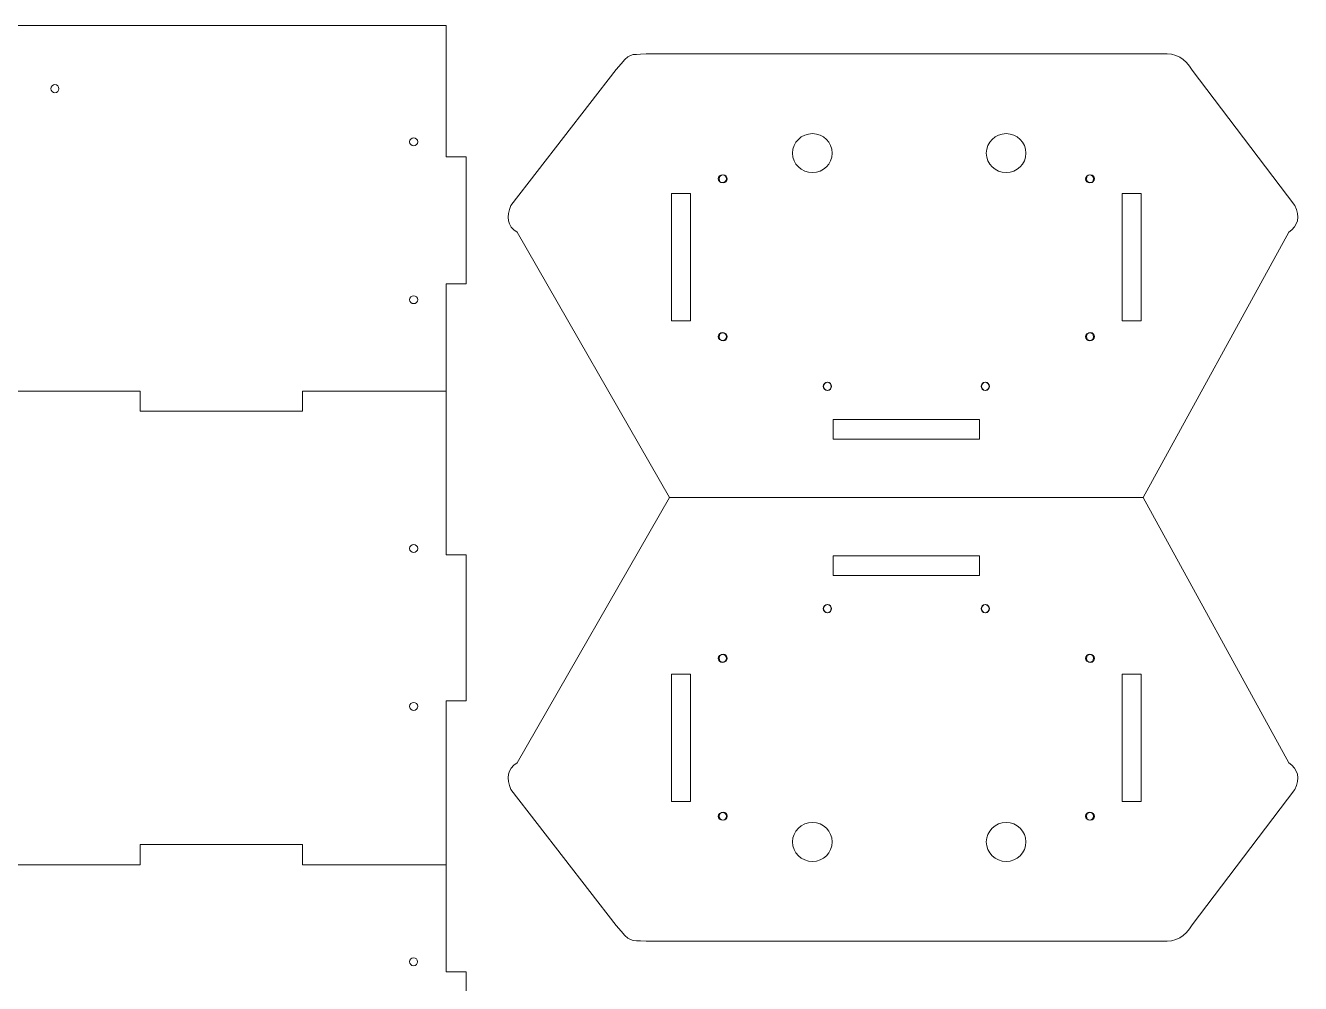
# Model space of a CAD drawing. Header units: millimetres. Extents: x -410 to 959, y -509 to 604.
# Drawn here: x -21.5 to 371.1, y 308.6 to 603.7 of the extents above; entities that cross this region are included whole.
import ezdxf

# ---------------------------------------------------------------- set-up
doc = ezdxf.new("R2010")
doc.units = ezdxf.units.MM
doc.header["$MEASUREMENT"] = 0
doc.layers.add('Layer 1', color=7, linetype='Continuous')

msp = doc.modelspace()

# ---------------------------------------------------------------- linework, layer by layer
at = {"layer": 'Layer 1', "color": 240, "lineweight": 9}
for points in [[(-397.6, 603.666), (-397.6, 603.666), (-397.6, 563.266), (-397.6, 563.266), (-397.6, 563.266), (-397.6, 563.266), (-403.8, 563.266), (-403.8, 563.266), (-403.8, 563.266), (-403.8, 563.266), (-403.8, 524.066), (-403.8, 524.066), (-403.8, 524.066), (-403.8, 524.066), (-397.6, 524.066), (-397.6, 524.066), (-397.6, 524.066), (-397.6, 524.066), (-397.6, 491.066), (-397.6, 491.066), (-397.6, 491.066), (-397.6, 491.066), (-354.2019, 491.066), (-354.2019, 491.066), (-354.2019, 491.066), (-354.2019, 491.066), (-354.2019, 484.866), (-354.2019, 484.866), (-354.2019, 484.866), (-354.2019, 484.866), (-304.2019, 484.866), (-304.2019, 484.866), (-304.2019, 484.866), (-304.2019, 484.866), (-304.2019, 491.066), (-304.2019, 491.066), (-304.2019, 491.066), (-304.2019, 491.066), (-254.2019, 491.066), (-254.2019, 491.066), (-254.2019, 491.066), (-254.2019, 491.066), (-254.2019, 484.866), (-254.2019, 484.866), (-254.2019, 484.866), (-254.2019, 484.866), (-204.2544, 484.866), (-204.2544, 484.866), (-204.2544, 484.866), (-204.2544, 484.866), (-204.2019, 491.066), (-204.2019, 491.066), (-204.2019, 491.066), (-204.2019, 491.066), (-86.2015, 491.066), (-86.2015, 491.066), (-86.2015, 491.066), (-86.2015, 491.066), (-86.254, 484.866), (-86.254, 484.866), (-86.254, 484.866), (-86.254, 484.866), (-36.2015, 484.866), (-36.2015, 484.866), (-36.2015, 484.866), (-36.2015, 484.866), (-36.2015, 491.066), (-36.2015, 491.066), (-36.2015, 491.066), (-36.2015, 491.066), (13.7985, 491.066), (13.7985, 491.066), (13.7985, 491.066), (13.7985, 491.066), (13.7985, 484.866), (13.7985, 484.866), (13.7985, 484.866), (13.7985, 484.866), (63.7985, 484.866), (63.7985, 484.866), (63.7985, 484.866), (63.7985, 484.866), (63.7985, 491.066), (63.7985, 491.066), (63.7985, 491.066), (63.7985, 491.066), (107.9965, 491.066), (107.9965, 491.066), (107.9965, 491.066), (107.9965, 491.066), (107.9965, 524.066), (107.9965, 524.066), (107.9965, 524.066), (107.9965, 524.066), (114.1965, 524.066), (114.1965, 524.066), (114.1965, 524.066), (114.1965, 524.066), (114.1965, 563.266), (114.1965, 563.266), (114.1965, 563.266), (114.1965, 563.266), (107.9965, 563.266), (107.9965, 563.266), (107.9965, 563.266), (107.9965, 563.266), (107.9965, 603.666), (107.9965, 603.666), (107.9965, 603.666), (107.9965, 603.666), (-397.6, 603.666), (-397.6, 603.666)], [(-397.6, 232.5998), (-397.6, 232.5998), (-397.6, 272.9998), (-397.6, 272.9998), (-397.6, 272.9998), (-397.6, 272.9998), (-403.8, 272.9998), (-403.8, 272.9998), (-403.8, 272.9998), (-403.8, 272.9998), (-403.8, 312.1998), (-403.8, 312.1998), (-403.8, 312.1998), (-403.8, 312.1998), (-397.6, 312.1998), (-397.6, 312.1998), (-397.6, 312.1998), (-397.6, 312.1998), (-397.6, 345.1998), (-397.6, 345.1998), (-397.6, 345.1998), (-397.6, 345.1998), (-354.2019, 345.1998), (-354.2019, 345.1998), (-354.2019, 345.1998), (-354.2019, 345.1998), (-354.2019, 351.3998), (-354.2019, 351.3998), (-354.2019, 351.3998), (-354.2019, 351.3998), (-304.2019, 351.3998), (-304.2019, 351.3998), (-304.2019, 351.3998), (-304.2019, 351.3998), (-304.2019, 345.1998), (-304.2019, 345.1998), (-304.2019, 345.1998), (-304.2019, 345.1998), (-254.2019, 345.1998), (-254.2019, 345.1998), (-254.2019, 345.1998), (-254.2019, 345.1998), (-254.2019, 351.3998), (-254.2019, 351.3998), (-254.2019, 351.3998), (-254.2019, 351.3998), (-204.2544, 351.3998), (-204.2544, 351.3998), (-204.2544, 351.3998), (-204.2544, 351.3998), (-204.2019, 345.1998), (-204.2019, 345.1998), (-204.2019, 345.1998), (-204.2019, 345.1998), (-86.2015, 345.1998), (-86.2015, 345.1998), (-86.2015, 345.1998), (-86.2015, 345.1998), (-86.254, 351.3998), (-86.254, 351.3998), (-86.254, 351.3998), (-86.254, 351.3998), (-36.2015, 351.3998), (-36.2015, 351.3998), (-36.2015, 351.3998), (-36.2015, 351.3998), (-36.2015, 345.1998), (-36.2015, 345.1998), (-36.2015, 345.1998), (-36.2015, 345.1998), (13.7985, 345.1998), (13.7985, 345.1998), (13.7985, 345.1998), (13.7985, 345.1998), (13.7985, 351.3998), (13.7985, 351.3998), (13.7985, 351.3998), (13.7985, 351.3998), (63.7985, 351.3998), (63.7985, 351.3998), (63.7985, 351.3998), (63.7985, 351.3998), (63.7985, 345.1998), (63.7985, 345.1998), (63.7985, 345.1998), (63.7985, 345.1998), (107.9965, 345.1998), (107.9965, 345.1998), (107.9965, 345.1998), (107.9965, 345.1998), (107.9965, 312.1998), (107.9965, 312.1998), (107.9965, 312.1998), (107.9965, 312.1998), (114.1965, 312.1998), (114.1965, 312.1998), (114.1965, 312.1998), (114.1965, 312.1998), (114.1965, 272.9998), (114.1965, 272.9998), (114.1965, 272.9998), (114.1965, 272.9998), (107.9965, 272.9998), (107.9965, 272.9998), (107.9965, 272.9998), (107.9965, 272.9998), (107.9965, 232.5998), (107.9965, 232.5998), (107.9965, 232.5998), (107.9965, 232.5998), (-397.6, 232.5998), (-397.6, 232.5998)]]:
    msp.add_open_spline(points, degree=3, knots=[0, 0, 0, 0, 0.03448276, 0.03448276, 0.03448276, 0.03448276, 0.06896552, 0.06896552, 0.06896552, 0.06896552, 0.10344828, 0.10344828, 0.10344828, 0.10344828, 0.13793103, 0.13793103, 0.13793103, 0.13793103, 0.17241379, 0.17241379, 0.17241379, 0.17241379, 0.20689655, 0.20689655, 0.20689655, 0.20689655, 0.24137931, 0.24137931, 0.24137931, 0.24137931, 0.27586207, 0.27586207, 0.27586207, 0.27586207, 0.31034483, 0.31034483, 0.31034483, 0.31034483, 0.34482759, 0.34482759, 0.34482759, 0.34482759, 0.37931034, 0.37931034, 0.37931034, 0.37931034, 0.4137931, 0.4137931, 0.4137931, 0.4137931, 0.44827586, 0.44827586, 0.44827586, 0.44827586, 0.48275862, 0.48275862, 0.48275862, 0.48275862, 0.51724138, 0.51724138, 0.51724138, 0.51724138, 0.55172414, 0.55172414, 0.55172414, 0.55172414, 0.5862069, 0.5862069, 0.5862069, 0.5862069, 0.62068966, 0.62068966, 0.62068966, 0.62068966, 0.65517241, 0.65517241, 0.65517241, 0.65517241, 0.68965517, 0.68965517, 0.68965517, 0.68965517, 0.72413793, 0.72413793, 0.72413793, 0.72413793, 0.75862069, 0.75862069, 0.75862069, 0.75862069, 0.79310345, 0.79310345, 0.79310345, 0.79310345, 0.82758621, 0.82758621, 0.82758621, 0.82758621, 0.86206897, 0.86206897, 0.86206897, 0.86206897, 0.89655172, 0.89655172, 0.89655172, 0.89655172, 0.93103448, 0.93103448, 0.93103448, 0.93103448, 1, 1, 1, 1], dxfattribs=at)
at = {"layer": 'Layer 1', "color": 153, "lineweight": 9}
for points, knots in [([(160.4061, 590.0794), (160.4061, 590.0794), (127.9853, 548.2535), (127.9853, 548.2535), (127.9853, 548.2535), (126.5429, 544.805), (126.721, 541.8968), (129.8738, 539.9799), (129.8738, 539.9799), (129.8738, 539.9799), (176.8324, 458.2898), (176.8324, 458.2898), (176.8324, 458.2898), (176.8324, 458.2898), (217.6322, 458.2898), (217.6322, 458.2898), (217.6322, 458.2898), (217.6322, 458.2898), (217.6322, 458.2898), (217.6322, 458.2898), (217.6322, 458.2898), (217.6322, 458.2898), (281.8985, 458.2898), (281.8985, 458.2898), (281.8985, 458.2898), (281.8985, 458.2898), (281.8985, 458.2898), (281.8985, 458.2898), (281.8985, 458.2898), (281.8985, 458.2898), (322.6986, 458.2898), (322.6986, 458.2898), (322.6986, 458.2898), (322.6986, 458.2898), (367.5273, 539.9799), (367.5273, 539.9799), (367.5273, 539.9799), (370.3917, 541.9928), (371.146, 544.7091), (369.4157, 548.2535), (369.4157, 548.2535), (369.4157, 548.2535), (337.7399, 589.8963), (337.7399, 589.8963), (337.7399, 589.8963), (335.7344, 593.4804), (332.6971, 595.222), (328.5474, 594.9773), (328.5474, 594.9773), (328.5474, 594.9773), (321.9473, 594.9773), (321.9473, 594.9773), (321.9473, 594.9773), (321.9473, 594.9773), (169.5987, 594.9802), (169.5987, 594.9802), (169.5987, 594.9802), (164.4899, 594.4334), (165.0336, 595.7475), (160.4061, 590.0794)], [0, 0, 0, 0, 0.0625, 0.0625, 0.0625, 0.0625, 0.125, 0.125, 0.125, 0.125, 0.1875, 0.1875, 0.1875, 0.1875, 0.25, 0.25, 0.25, 0.25, 0.3125, 0.3125, 0.3125, 0.3125, 0.375, 0.375, 0.375, 0.375, 0.4375, 0.4375, 0.4375, 0.4375, 0.5, 0.5, 0.5, 0.5, 0.5625, 0.5625, 0.5625, 0.5625, 0.625, 0.625, 0.625, 0.625, 0.6875, 0.6875, 0.6875, 0.6875, 0.75, 0.75, 0.75, 0.75, 0.8125, 0.8125, 0.8125, 0.8125, 0.875, 0.875, 0.875, 0.875, 1, 1, 1, 1]), ([(220.8232, 558.3622), (217.4543, 558.3622), (214.7232, 561.0484), (214.7232, 564.3622), (214.7232, 564.3622), (214.7232, 567.676), (217.4543, 570.3622), (220.8232, 570.3622), (220.8232, 570.3622), (224.1921, 570.3622), (226.9232, 567.676), (226.9232, 564.3622), (226.9232, 564.3622), (226.9232, 561.0484), (224.1921, 558.3622), (220.8232, 558.3622)], [0, 0, 0, 0, 0.2, 0.2, 0.2, 0.2, 0.4, 0.4, 0.4, 0.4, 0.6, 0.6, 0.6, 0.6, 1, 1, 1, 1]), ([(280.489, 558.3622), (283.8579, 558.3622), (286.589, 561.0484), (286.589, 564.3622), (286.589, 564.3622), (286.589, 567.676), (283.8579, 570.3622), (280.489, 570.3622), (280.489, 570.3622), (277.1201, 570.3622), (274.389, 567.676), (274.389, 564.3622), (274.389, 564.3622), (274.389, 561.0484), (277.1201, 558.3622), (280.489, 558.3622)], [0, 0, 0, 0, 0.2, 0.2, 0.2, 0.2, 0.4, 0.4, 0.4, 0.4, 0.6, 0.6, 0.6, 0.6, 1, 1, 1, 1]), ([(160.4061, 326.5002), (160.4061, 326.5002), (127.9853, 368.3261), (127.9853, 368.3261), (127.9853, 368.3261), (126.5429, 371.7746), (126.721, 374.6828), (129.8738, 376.5997), (129.8738, 376.5997), (129.8738, 376.5997), (176.8324, 458.2898), (176.8324, 458.2898), (176.8324, 458.2898), (176.8324, 458.2898), (217.6322, 458.2898), (217.6322, 458.2898), (217.6322, 458.2898), (217.6322, 458.2898), (217.6322, 458.2898), (217.6322, 458.2898), (217.6322, 458.2898), (217.6322, 458.2898), (281.8985, 458.2898), (281.8985, 458.2898), (281.8985, 458.2898), (281.8985, 458.2898), (281.8985, 458.2898), (281.8985, 458.2898), (281.8985, 458.2898), (281.8985, 458.2898), (322.6986, 458.2898), (322.6986, 458.2898), (322.6986, 458.2898), (322.6986, 458.2898), (367.5273, 376.5997), (367.5273, 376.5997), (367.5273, 376.5997), (370.3917, 374.5868), (371.146, 371.8705), (369.4157, 368.3261), (369.4157, 368.3261), (369.4157, 368.3261), (337.7399, 326.6833), (337.7399, 326.6833), (337.7399, 326.6833), (335.7344, 323.0992), (332.6971, 321.3576), (328.5474, 321.6023), (328.5474, 321.6023), (328.5474, 321.6023), (321.9473, 321.6023), (321.9473, 321.6023), (321.9473, 321.6023), (321.9473, 321.6023), (169.5987, 321.5994), (169.5987, 321.5994), (169.5987, 321.5994), (164.4899, 322.1462), (165.0336, 320.8321), (160.4061, 326.5002)], [0, 0, 0, 0, 0.0625, 0.0625, 0.0625, 0.0625, 0.125, 0.125, 0.125, 0.125, 0.1875, 0.1875, 0.1875, 0.1875, 0.25, 0.25, 0.25, 0.25, 0.3125, 0.3125, 0.3125, 0.3125, 0.375, 0.375, 0.375, 0.375, 0.4375, 0.4375, 0.4375, 0.4375, 0.5, 0.5, 0.5, 0.5, 0.5625, 0.5625, 0.5625, 0.5625, 0.625, 0.625, 0.625, 0.625, 0.6875, 0.6875, 0.6875, 0.6875, 0.75, 0.75, 0.75, 0.75, 0.8125, 0.8125, 0.8125, 0.8125, 0.875, 0.875, 0.875, 0.875, 1, 1, 1, 1]), ([(220.8232, 358.2174), (217.4543, 358.2174), (214.7232, 355.5312), (214.7232, 352.2174), (214.7232, 352.2174), (214.7232, 348.9036), (217.4543, 346.2174), (220.8232, 346.2174), (220.8232, 346.2174), (224.1921, 346.2174), (226.9232, 348.9036), (226.9232, 352.2174), (226.9232, 352.2174), (226.9232, 355.5312), (224.1921, 358.2174), (220.8232, 358.2174)], [0, 0, 0, 0, 0.2, 0.2, 0.2, 0.2, 0.4, 0.4, 0.4, 0.4, 0.6, 0.6, 0.6, 0.6, 1, 1, 1, 1]), ([(280.489, 358.2174), (283.8579, 358.2174), (286.589, 355.5312), (286.589, 352.2174), (286.589, 352.2174), (286.589, 348.9036), (283.8579, 346.2174), (280.489, 346.2174), (280.489, 346.2174), (277.1201, 346.2174), (274.389, 348.9036), (274.389, 352.2174), (274.389, 352.2174), (274.389, 355.5312), (277.1201, 358.2174), (280.489, 358.2174)], [0, 0, 0, 0, 0.2, 0.2, 0.2, 0.2, 0.4, 0.4, 0.4, 0.4, 0.6, 0.6, 0.6, 0.6, 1, 1, 1, 1])]:
    msp.add_open_spline(points, degree=3, knots=knots, dxfattribs=at)
at = {"layer": 'Layer 1', "color": 250, "lineweight": 20}
for points in [[(-13.7015, 584.2034), (-13.7015, 583.513), (-13.1418, 582.9534), (-12.4515, 582.9534), (-12.4515, 582.9534), (-11.7612, 582.9534), (-11.2015, 583.513), (-11.2015, 584.2034), (-11.2015, 584.2034), (-11.2015, 584.8938), (-11.7612, 585.4534), (-12.4515, 585.4534), (-12.4515, 585.4534), (-13.1418, 585.4534), (-13.7015, 584.8938), (-13.7015, 584.2034)], [(96.7979, 567.8384), (96.7979, 567.1674), (97.3576, 566.6236), (98.0479, 566.6236), (98.0479, 566.6236), (98.7382, 566.6236), (99.2979, 567.1674), (99.2979, 567.8384), (99.2979, 567.8384), (99.2979, 568.5094), (98.7382, 569.0532), (98.0479, 569.0532), (98.0479, 569.0532), (97.3576, 569.0532), (96.7979, 568.5094), (96.7979, 567.8384)], [(194.3271, 556.4763), (194.3271, 557.1473), (193.7674, 557.6911), (193.0771, 557.6911), (193.0771, 557.6911), (192.3868, 557.6911), (191.8271, 557.1473), (191.8271, 556.4763), (191.8271, 556.4763), (191.8271, 555.8054), (192.3868, 555.2615), (193.0771, 555.2615), (193.0771, 555.2615), (193.7674, 555.2615), (194.3271, 555.8054), (194.3271, 556.4763)], [(192.0904, 556.421), (192.0904, 557.092), (192.6501, 557.6358), (193.3404, 557.6358), (193.3404, 557.6358), (194.0307, 557.6358), (194.5904, 557.092), (194.5904, 556.421), (194.5904, 556.421), (194.5904, 555.7501), (194.0307, 555.2062), (193.3404, 555.2062), (193.3404, 555.2062), (192.6501, 555.2062), (192.0904, 555.7501), (192.0904, 556.421)], [(307.4406, 556.421), (307.4406, 557.092), (306.8809, 557.6358), (306.1906, 557.6358), (306.1906, 557.6358), (305.5003, 557.6358), (304.9406, 557.092), (304.9406, 556.421), (304.9406, 556.421), (304.9406, 555.7501), (305.5003, 555.2062), (306.1906, 555.2062), (306.1906, 555.2062), (306.8809, 555.2062), (307.4406, 555.7501), (307.4406, 556.421)], [(305.2039, 556.4763), (305.2039, 557.1473), (305.7636, 557.6911), (306.4539, 557.6911), (306.4539, 557.6911), (307.1442, 557.6911), (307.7039, 557.1473), (307.7039, 556.4763), (307.7039, 556.4763), (307.7039, 555.8054), (307.1442, 555.2615), (306.4539, 555.2615), (306.4539, 555.2615), (305.7636, 555.2615), (305.2039, 555.8054), (305.2039, 556.4763)], [(96.7979, 519.2104), (96.7979, 518.5394), (97.3576, 517.9956), (98.0479, 517.9956), (98.0479, 517.9956), (98.7382, 517.9956), (99.2979, 518.5394), (99.2979, 519.2104), (99.2979, 519.2104), (99.2979, 519.8813), (98.7382, 520.4252), (98.0479, 520.4252), (98.0479, 520.4252), (97.3576, 520.4252), (96.7979, 519.8813), (96.7979, 519.2104)], [(194.3271, 507.8483), (194.3271, 508.5193), (193.7674, 509.0631), (193.0771, 509.0631), (193.0771, 509.0631), (192.3868, 509.0631), (191.8271, 508.5193), (191.8271, 507.8483), (191.8271, 507.8483), (191.8271, 507.1773), (192.3868, 506.6335), (193.0771, 506.6335), (193.0771, 506.6335), (193.7674, 506.6335), (194.3271, 507.1773), (194.3271, 507.8483)], [(192.0904, 507.793), (192.0904, 508.464), (192.6501, 509.0078), (193.3404, 509.0078), (193.3404, 509.0078), (194.0307, 509.0078), (194.5904, 508.464), (194.5904, 507.793), (194.5904, 507.793), (194.5904, 507.122), (194.0307, 506.5782), (193.3404, 506.5782), (193.3404, 506.5782), (192.6501, 506.5782), (192.0904, 507.122), (192.0904, 507.793)], [(307.4406, 507.793), (307.4406, 508.464), (306.8809, 509.0078), (306.1906, 509.0078), (306.1906, 509.0078), (305.5003, 509.0078), (304.9406, 508.464), (304.9406, 507.793), (304.9406, 507.793), (304.9406, 507.122), (305.5003, 506.5782), (306.1906, 506.5782), (306.1906, 506.5782), (306.8809, 506.5782), (307.4406, 507.122), (307.4406, 507.793)], [(305.2039, 507.8483), (305.2039, 508.5193), (305.7636, 509.0631), (306.4539, 509.0631), (306.4539, 509.0631), (307.1442, 509.0631), (307.7039, 508.5193), (307.7039, 507.8483), (307.7039, 507.8483), (307.7039, 507.1773), (307.1442, 506.6335), (306.4539, 506.6335), (306.4539, 506.6335), (305.7636, 506.6335), (305.2039, 507.1773), (305.2039, 507.8483)], [(225.3916, 493.7685), (224.7206, 493.7685), (224.1768, 493.2088), (224.1768, 492.5185), (224.1768, 492.5185), (224.1768, 491.8282), (224.7206, 491.2685), (225.3916, 491.2685), (225.3916, 491.2685), (226.0625, 491.2685), (226.6064, 491.8282), (226.6064, 492.5185), (226.6064, 492.5185), (226.6064, 493.2088), (226.0625, 493.7685), (225.3916, 493.7685)], [(225.5114, 493.7685), (226.1824, 493.7685), (226.7262, 493.2088), (226.7262, 492.5185), (226.7262, 492.5185), (226.7262, 491.8282), (226.1824, 491.2685), (225.5114, 491.2685), (225.5114, 491.2685), (224.8404, 491.2685), (224.2966, 491.8282), (224.2966, 492.5185), (224.2966, 492.5185), (224.2966, 493.2088), (224.8404, 493.7685), (225.5114, 493.7685)], [(274.0196, 493.7685), (273.3486, 493.7685), (272.8048, 493.2088), (272.8048, 492.5185), (272.8048, 492.5185), (272.8048, 491.8282), (273.3486, 491.2685), (274.0196, 491.2685), (274.0196, 491.2685), (274.6906, 491.2685), (275.2344, 491.8282), (275.2344, 492.5185), (275.2344, 492.5185), (275.2344, 493.2088), (274.6906, 493.7685), (274.0196, 493.7685)], [(274.1394, 493.7685), (274.8104, 493.7685), (275.3542, 493.2088), (275.3542, 492.5185), (275.3542, 492.5185), (275.3542, 491.8282), (274.8104, 491.2685), (274.1394, 491.2685), (274.1394, 491.2685), (273.4685, 491.2685), (272.9246, 491.8282), (272.9246, 492.5185), (272.9246, 492.5185), (272.9246, 493.2088), (273.4685, 493.7685), (274.1394, 493.7685)], [(272.2655, 476.2773), (272.2655, 476.2773), (272.2655, 482.2773), (272.2655, 482.2773), (272.2655, 482.2773), (272.2655, 482.2773), (227.2655, 482.2773), (227.2655, 482.2773), (227.2655, 482.2773), (227.2655, 482.2773), (227.2655, 476.2773), (227.2655, 476.2773), (227.2655, 476.2773), (227.2655, 476.2773), (272.2655, 476.2773), (272.2655, 476.2773)], [(227.2655, 476.2773), (227.2655, 476.2773), (227.2655, 482.2773), (227.2655, 482.2773), (227.2655, 482.2773), (227.2655, 482.2773), (272.2655, 482.2773), (272.2655, 482.2773), (272.2655, 482.2773), (272.2655, 482.2773), (272.2655, 476.2773), (272.2655, 476.2773), (272.2655, 476.2773), (272.2655, 476.2773), (227.2655, 476.2773), (227.2655, 476.2773)], [(96.7683, 442.5762), (96.7683, 441.9052), (97.328, 441.3614), (98.0183, 441.3614), (98.0183, 441.3614), (98.7086, 441.3614), (99.2683, 441.9052), (99.2683, 442.5762), (99.2683, 442.5762), (99.2683, 443.2472), (98.7086, 443.791), (98.0183, 443.791), (98.0183, 443.791), (97.328, 443.791), (96.7683, 443.2472), (96.7683, 442.5762)], [(272.2655, 440.3023), (272.2655, 440.3023), (272.2655, 434.3023), (272.2655, 434.3023), (272.2655, 434.3023), (272.2655, 434.3023), (227.2655, 434.3023), (227.2655, 434.3023), (227.2655, 434.3023), (227.2655, 434.3023), (227.2655, 440.3023), (227.2655, 440.3023), (227.2655, 440.3023), (227.2655, 440.3023), (272.2655, 440.3023), (272.2655, 440.3023)], [(227.2655, 440.3023), (227.2655, 440.3023), (227.2655, 434.3023), (227.2655, 434.3023), (227.2655, 434.3023), (227.2655, 434.3023), (272.2655, 434.3023), (272.2655, 434.3023), (272.2655, 434.3023), (272.2655, 434.3023), (272.2655, 440.3023), (272.2655, 440.3023), (272.2655, 440.3023), (272.2655, 440.3023), (227.2655, 440.3023), (227.2655, 440.3023)], [(225.3916, 422.8111), (224.7206, 422.8111), (224.1768, 423.3708), (224.1768, 424.0611), (224.1768, 424.0611), (224.1768, 424.7514), (224.7206, 425.3111), (225.3916, 425.3111), (225.3916, 425.3111), (226.0625, 425.3111), (226.6064, 424.7514), (226.6064, 424.0611), (226.6064, 424.0611), (226.6064, 423.3708), (226.0625, 422.8111), (225.3916, 422.8111)], [(225.5114, 422.8111), (226.1824, 422.8111), (226.7262, 423.3708), (226.7262, 424.0611), (226.7262, 424.0611), (226.7262, 424.7514), (226.1824, 425.3111), (225.5114, 425.3111), (225.5114, 425.3111), (224.8404, 425.3111), (224.2966, 424.7514), (224.2966, 424.0611), (224.2966, 424.0611), (224.2966, 423.3708), (224.8404, 422.8111), (225.5114, 422.8111)], [(274.0196, 422.8111), (273.3486, 422.8111), (272.8048, 423.3708), (272.8048, 424.0611), (272.8048, 424.0611), (272.8048, 424.7514), (273.3486, 425.3111), (274.0196, 425.3111), (274.0196, 425.3111), (274.6906, 425.3111), (275.2344, 424.7514), (275.2344, 424.0611), (275.2344, 424.0611), (275.2344, 423.3708), (274.6906, 422.8111), (274.0196, 422.8111)], [(274.1394, 422.8111), (274.8104, 422.8111), (275.3542, 423.3708), (275.3542, 424.0611), (275.3542, 424.0611), (275.3542, 424.7514), (274.8104, 425.3111), (274.1394, 425.3111), (274.1394, 425.3111), (273.4685, 425.3111), (272.9246, 424.7514), (272.9246, 424.0611), (272.9246, 424.0611), (272.9246, 423.3708), (273.4685, 422.8111), (274.1394, 422.8111)], [(194.3271, 408.7313), (194.3271, 408.0603), (193.7674, 407.5165), (193.0771, 407.5165), (193.0771, 407.5165), (192.3868, 407.5165), (191.8271, 408.0603), (191.8271, 408.7313), (191.8271, 408.7313), (191.8271, 409.4023), (192.3868, 409.9461), (193.0771, 409.9461), (193.0771, 409.9461), (193.7674, 409.9461), (194.3271, 409.4023), (194.3271, 408.7313)], [(192.0904, 408.7866), (192.0904, 408.1156), (192.6501, 407.5718), (193.3404, 407.5718), (193.3404, 407.5718), (194.0307, 407.5718), (194.5904, 408.1156), (194.5904, 408.7866), (194.5904, 408.7866), (194.5904, 409.4576), (194.0307, 410.0014), (193.3404, 410.0014), (193.3404, 410.0014), (192.6501, 410.0014), (192.0904, 409.4576), (192.0904, 408.7866)], [(307.4406, 408.7866), (307.4406, 408.1156), (306.8809, 407.5718), (306.1906, 407.5718), (306.1906, 407.5718), (305.5003, 407.5718), (304.9406, 408.1156), (304.9406, 408.7866), (304.9406, 408.7866), (304.9406, 409.4576), (305.5003, 410.0014), (306.1906, 410.0014), (306.1906, 410.0014), (306.8809, 410.0014), (307.4406, 409.4576), (307.4406, 408.7866)], [(305.2039, 408.7313), (305.2039, 408.0603), (305.7636, 407.5165), (306.4539, 407.5165), (306.4539, 407.5165), (307.1442, 407.5165), (307.7039, 408.0603), (307.7039, 408.7313), (307.7039, 408.7313), (307.7039, 409.4023), (307.1442, 409.9461), (306.4539, 409.9461), (306.4539, 409.9461), (305.7636, 409.9461), (305.2039, 409.4023), (305.2039, 408.7313)], [(96.7683, 393.9482), (96.7683, 393.2772), (97.328, 392.7334), (98.0183, 392.7334), (98.0183, 392.7334), (98.7086, 392.7334), (99.2683, 393.2772), (99.2683, 393.9482), (99.2683, 393.9482), (99.2683, 394.6191), (98.7086, 395.163), (98.0183, 395.163), (98.0183, 395.163), (97.328, 395.163), (96.7683, 394.6191), (96.7683, 393.9482)], [(194.3271, 360.1033), (194.3271, 359.4323), (193.7674, 358.8885), (193.0771, 358.8885), (193.0771, 358.8885), (192.3868, 358.8885), (191.8271, 359.4323), (191.8271, 360.1033), (191.8271, 360.1033), (191.8271, 360.7742), (192.3868, 361.3181), (193.0771, 361.3181), (193.0771, 361.3181), (193.7674, 361.3181), (194.3271, 360.7742), (194.3271, 360.1033)], [(192.0904, 360.1586), (192.0904, 359.4876), (192.6501, 358.9438), (193.3404, 358.9438), (193.3404, 358.9438), (194.0307, 358.9438), (194.5904, 359.4876), (194.5904, 360.1586), (194.5904, 360.1586), (194.5904, 360.8295), (194.0307, 361.3734), (193.3404, 361.3734), (193.3404, 361.3734), (192.6501, 361.3734), (192.0904, 360.8295), (192.0904, 360.1586)], [(307.4406, 360.1586), (307.4406, 359.4876), (306.8809, 358.9438), (306.1906, 358.9438), (306.1906, 358.9438), (305.5003, 358.9438), (304.9406, 359.4876), (304.9406, 360.1586), (304.9406, 360.1586), (304.9406, 360.8295), (305.5003, 361.3734), (306.1906, 361.3734), (306.1906, 361.3734), (306.8809, 361.3734), (307.4406, 360.8295), (307.4406, 360.1586)], [(305.2039, 360.1033), (305.2039, 359.4323), (305.7636, 358.8885), (306.4539, 358.8885), (306.4539, 358.8885), (307.1442, 358.8885), (307.7039, 359.4323), (307.7039, 360.1033), (307.7039, 360.1033), (307.7039, 360.7742), (307.1442, 361.3181), (306.4539, 361.3181), (306.4539, 361.3181), (305.7636, 361.3181), (305.2039, 360.7742), (305.2039, 360.1033)], [(96.7465, 315.3087), (96.7465, 314.6377), (97.3062, 314.0939), (97.9965, 314.0939), (97.9965, 314.0939), (98.6868, 314.0939), (99.2465, 314.6377), (99.2465, 315.3087), (99.2465, 315.3087), (99.2465, 315.9797), (98.6868, 316.5235), (97.9965, 316.5235), (97.9965, 316.5235), (97.3062, 316.5235), (96.7465, 315.9797), (96.7465, 315.3087)]]:
    msp.add_open_spline(points, degree=3, knots=[0, 0, 0, 0, 0.2, 0.2, 0.2, 0.2, 0.4, 0.4, 0.4, 0.4, 0.6, 0.6, 0.6, 0.6, 1, 1, 1, 1], dxfattribs=at)
at = {"layer": 'Layer 1', "color": 153, "lineweight": 20}
for points in [[(177.4695, 512.6751), (177.4695, 512.6751), (183.2695, 512.6751), (183.2695, 512.6751), (183.2695, 512.6751), (183.2695, 512.6751), (183.2695, 551.8751), (183.2695, 551.8751), (183.2695, 551.8751), (183.2695, 551.8751), (177.4695, 551.8751), (177.4695, 551.8751), (177.4695, 551.8751), (177.4695, 551.8751), (177.4695, 512.6751), (177.4695, 512.6751)], [(177.482, 512.6751), (177.482, 512.6751), (183.282, 512.6751), (183.282, 512.6751), (183.282, 512.6751), (183.282, 512.6751), (183.282, 551.8751), (183.282, 551.8751), (183.282, 551.8751), (183.282, 551.8751), (177.482, 551.8751), (177.482, 551.8751), (177.482, 551.8751), (177.482, 551.8751), (177.482, 512.6751), (177.482, 512.6751)], [(322.049, 512.6751), (322.049, 512.6751), (316.249, 512.6751), (316.249, 512.6751), (316.249, 512.6751), (316.249, 512.6751), (316.249, 551.8751), (316.249, 551.8751), (316.249, 551.8751), (316.249, 551.8751), (322.049, 551.8751), (322.049, 551.8751), (322.049, 551.8751), (322.049, 551.8751), (322.049, 512.6751), (322.049, 512.6751)], [(322.0615, 512.6751), (322.0615, 512.6751), (316.2615, 512.6751), (316.2615, 512.6751), (316.2615, 512.6751), (316.2615, 512.6751), (316.2615, 551.8751), (316.2615, 551.8751), (316.2615, 551.8751), (316.2615, 551.8751), (322.0615, 551.8751), (322.0615, 551.8751), (322.0615, 551.8751), (322.0615, 551.8751), (322.0615, 512.6751), (322.0615, 512.6751)], [(177.4695, 403.9045), (177.4695, 403.9045), (183.2695, 403.9045), (183.2695, 403.9045), (183.2695, 403.9045), (183.2695, 403.9045), (183.2695, 364.7045), (183.2695, 364.7045), (183.2695, 364.7045), (183.2695, 364.7045), (177.4695, 364.7045), (177.4695, 364.7045), (177.4695, 364.7045), (177.4695, 364.7045), (177.4695, 403.9045), (177.4695, 403.9045)], [(177.482, 403.9045), (177.482, 403.9045), (183.282, 403.9045), (183.282, 403.9045), (183.282, 403.9045), (183.282, 403.9045), (183.282, 364.7045), (183.282, 364.7045), (183.282, 364.7045), (183.282, 364.7045), (177.482, 364.7045), (177.482, 364.7045), (177.482, 364.7045), (177.482, 364.7045), (177.482, 403.9045), (177.482, 403.9045)], [(322.049, 403.9045), (322.049, 403.9045), (316.249, 403.9045), (316.249, 403.9045), (316.249, 403.9045), (316.249, 403.9045), (316.249, 364.7045), (316.249, 364.7045), (316.249, 364.7045), (316.249, 364.7045), (322.049, 364.7045), (322.049, 364.7045), (322.049, 364.7045), (322.049, 364.7045), (322.049, 403.9045), (322.049, 403.9045)], [(322.0615, 403.9045), (322.0615, 403.9045), (316.2615, 403.9045), (316.2615, 403.9045), (316.2615, 403.9045), (316.2615, 403.9045), (316.2615, 364.7045), (316.2615, 364.7045), (316.2615, 364.7045), (316.2615, 364.7045), (322.0615, 364.7045), (322.0615, 364.7045), (322.0615, 364.7045), (322.0615, 364.7045), (322.0615, 403.9045), (322.0615, 403.9045)]]:
    msp.add_open_spline(points, degree=3, knots=[0, 0, 0, 0, 0.2, 0.2, 0.2, 0.2, 0.4, 0.4, 0.4, 0.4, 0.6, 0.6, 0.6, 0.6, 1, 1, 1, 1], dxfattribs=at)
at = {"layer": 'Layer 1', "color": 250, "lineweight": 9}
msp.add_open_spline([(-397.6, 491.066), (-397.6, 491.066), (-397.6, 440.6328), (-397.6, 440.6328), (-397.6, 440.6328), (-397.6, 440.6328), (-403.8, 440.6329), (-403.8, 440.6329), (-403.8, 440.6329), (-403.8, 440.6329), (-403.8, 395.6328), (-403.8, 395.6328), (-403.8, 395.6328), (-403.8, 395.6328), (-397.6, 395.6327), (-397.6, 395.6327), (-397.6, 395.6327), (-397.6, 395.6327), (-397.6, 352.9998), (-397.6, 352.9998), (-397.6, 352.9998), (-397.6, 352.9998), (-397.6, 345.1998), (-397.6, 345.1998), (-397.6, 345.1998), (-397.6, 345.1998), (-354.2019, 345.1998), (-354.2019, 345.1998), (-354.2019, 345.1998), (-354.2019, 345.1998), (-354.2019, 351.3998), (-354.2019, 351.3998), (-354.2019, 351.3998), (-354.2019, 351.3998), (-304.2019, 351.3998), (-304.2019, 351.3998), (-304.2019, 351.3998), (-304.2019, 351.3998), (-304.2019, 345.1998), (-304.2019, 345.1998), (-304.2019, 345.1998), (-304.2019, 345.1998), (-254.2019, 345.1998), (-254.2019, 345.1998), (-254.2019, 345.1998), (-254.2019, 345.1998), (-254.2019, 351.3998), (-254.2019, 351.3998), (-254.2019, 351.3998), (-254.2019, 351.3998), (-204.2019, 351.3998), (-204.2019, 351.3998), (-204.2019, 351.3998), (-204.2019, 351.3998), (-204.2019, 345.1998), (-204.2019, 345.1998), (-204.2019, 345.1998), (-204.2019, 345.1998), (-86.2015, 345.1998), (-86.2015, 345.1998), (-86.2015, 345.1998), (-86.2015, 345.1998), (-86.2015, 351.3998), (-86.2015, 351.3998), (-86.2015, 351.3998), (-86.2015, 351.3998), (-36.2015, 351.3998), (-36.2015, 351.3998), (-36.2015, 351.3998), (-36.2015, 351.3998), (-36.2015, 345.1998), (-36.2015, 345.1998), (-36.2015, 345.1998), (-36.2015, 345.1998), (13.7985, 345.1998), (13.7985, 345.1998), (13.7985, 345.1998), (13.7985, 345.1998), (13.7985, 351.3998), (13.7985, 351.3998), (13.7985, 351.3998), (13.7985, 351.3998), (63.7985, 351.3998), (63.7985, 351.3998), (63.7985, 351.3998), (63.7985, 351.3998), (63.7985, 345.1998), (63.7985, 345.1998), (63.7985, 345.1998), (63.7985, 345.1998), (107.9965, 345.1998), (107.9965, 345.1998), (107.9965, 345.1998), (107.9965, 345.1998), (107.9965, 352.9998), (107.9965, 352.9998), (107.9965, 352.9998), (107.9965, 352.9998), (107.9965, 395.6328), (107.9965, 395.6328), (107.9965, 395.6328), (107.9965, 395.6328), (114.1965, 395.6328), (114.1965, 395.6328), (114.1965, 395.6328), (114.1965, 395.6328), (114.1965, 440.6328), (114.1965, 440.6328), (114.1965, 440.6328), (114.1965, 440.6328), (107.9965, 440.6328), (107.9965, 440.6328), (107.9965, 440.6328), (107.9965, 440.6328), (107.9965, 491.066), (107.9965, 491.066), (107.9965, 491.066), (107.9965, 491.066), (63.7985, 491.066), (63.7985, 491.066), (63.7985, 491.066), (63.7985, 491.066), (63.7985, 484.866), (63.7985, 484.866), (63.7985, 484.866), (63.7985, 484.866), (13.7985, 484.866), (13.7985, 484.866), (13.7985, 484.866), (13.7985, 484.866), (13.7985, 491.066), (13.7985, 491.066), (13.7985, 491.066), (13.7985, 491.066), (-36.2015, 491.066), (-36.2015, 491.066), (-36.2015, 491.066), (-36.2015, 491.066), (-36.2015, 484.866), (-36.2015, 484.866), (-36.2015, 484.866), (-36.2015, 484.866), (-86.2277, 484.866), (-86.2277, 484.866), (-86.2277, 484.866), (-86.2277, 484.866), (-86.2015, 491.066), (-86.2015, 491.066), (-86.2015, 491.066), (-86.2015, 491.066), (-204.2019, 491.066), (-204.2019, 491.066), (-204.2019, 491.066), (-204.2019, 491.066), (-204.2544, 484.866), (-204.2544, 484.866), (-204.2544, 484.866), (-204.2544, 484.866), (-254.2019, 484.866), (-254.2019, 484.866), (-254.2019, 484.866), (-254.2019, 484.866), (-254.2019, 491.066), (-254.2019, 491.066), (-254.2019, 491.066), (-254.2019, 491.066), (-304.2019, 491.066), (-304.2019, 491.066), (-304.2019, 491.066), (-304.2019, 491.066), (-304.2019, 484.866), (-304.2019, 484.866), (-304.2019, 484.866), (-304.2019, 484.866), (-354.2019, 484.866), (-354.2019, 484.866), (-354.2019, 484.866), (-354.2019, 484.866), (-354.2019, 491.066), (-354.2019, 491.066), (-354.2019, 491.066), (-354.2019, 491.066), (-397.6, 491.066), (-397.6, 491.066)], degree=3, knots=[0, 0, 0, 0, 0.0212766, 0.0212766, 0.0212766, 0.0212766, 0.04255319, 0.04255319, 0.04255319, 0.04255319, 0.06382979, 0.06382979, 0.06382979, 0.06382979, 0.08510638, 0.08510638, 0.08510638, 0.08510638, 0.10638298, 0.10638298, 0.10638298, 0.10638298, 0.12765957, 0.12765957, 0.12765957, 0.12765957, 0.14893617, 0.14893617, 0.14893617, 0.14893617, 0.17021277, 0.17021277, 0.17021277, 0.17021277, 0.19148936, 0.19148936, 0.19148936, 0.19148936, 0.21276596, 0.21276596, 0.21276596, 0.21276596, 0.23404255, 0.23404255, 0.23404255, 0.23404255, 0.25531915, 0.25531915, 0.25531915, 0.25531915, 0.27659574, 0.27659574, 0.27659574, 0.27659574, 0.29787234, 0.29787234, 0.29787234, 0.29787234, 0.31914894, 0.31914894, 0.31914894, 0.31914894, 0.34042553, 0.34042553, 0.34042553, 0.34042553, 0.36170213, 0.36170213, 0.36170213, 0.36170213, 0.38297872, 0.38297872, 0.38297872, 0.38297872, 0.40425532, 0.40425532, 0.40425532, 0.40425532, 0.42553191, 0.42553191, 0.42553191, 0.42553191, 0.44680851, 0.44680851, 0.44680851, 0.44680851, 0.46808511, 0.46808511, 0.46808511, 0.46808511, 0.4893617, 0.4893617, 0.4893617, 0.4893617, 0.5106383, 0.5106383, 0.5106383, 0.5106383, 0.53191489, 0.53191489, 0.53191489, 0.53191489, 0.55319149, 0.55319149, 0.55319149, 0.55319149, 0.57446809, 0.57446809, 0.57446809, 0.57446809, 0.59574468, 0.59574468, 0.59574468, 0.59574468, 0.61702128, 0.61702128, 0.61702128, 0.61702128, 0.63829787, 0.63829787, 0.63829787, 0.63829787, 0.65957447, 0.65957447, 0.65957447, 0.65957447, 0.68085106, 0.68085106, 0.68085106, 0.68085106, 0.70212766, 0.70212766, 0.70212766, 0.70212766, 0.72340426, 0.72340426, 0.72340426, 0.72340426, 0.74468085, 0.74468085, 0.74468085, 0.74468085, 0.76595745, 0.76595745, 0.76595745, 0.76595745, 0.78723404, 0.78723404, 0.78723404, 0.78723404, 0.80851064, 0.80851064, 0.80851064, 0.80851064, 0.82978723, 0.82978723, 0.82978723, 0.82978723, 0.85106383, 0.85106383, 0.85106383, 0.85106383, 0.87234043, 0.87234043, 0.87234043, 0.87234043, 0.89361702, 0.89361702, 0.89361702, 0.89361702, 0.91489362, 0.91489362, 0.91489362, 0.91489362, 0.93617021, 0.93617021, 0.93617021, 0.93617021, 0.95744681, 0.95744681, 0.95744681, 0.95744681, 1, 1, 1, 1], dxfattribs=at)

doc.saveas('drawing.dxf')
